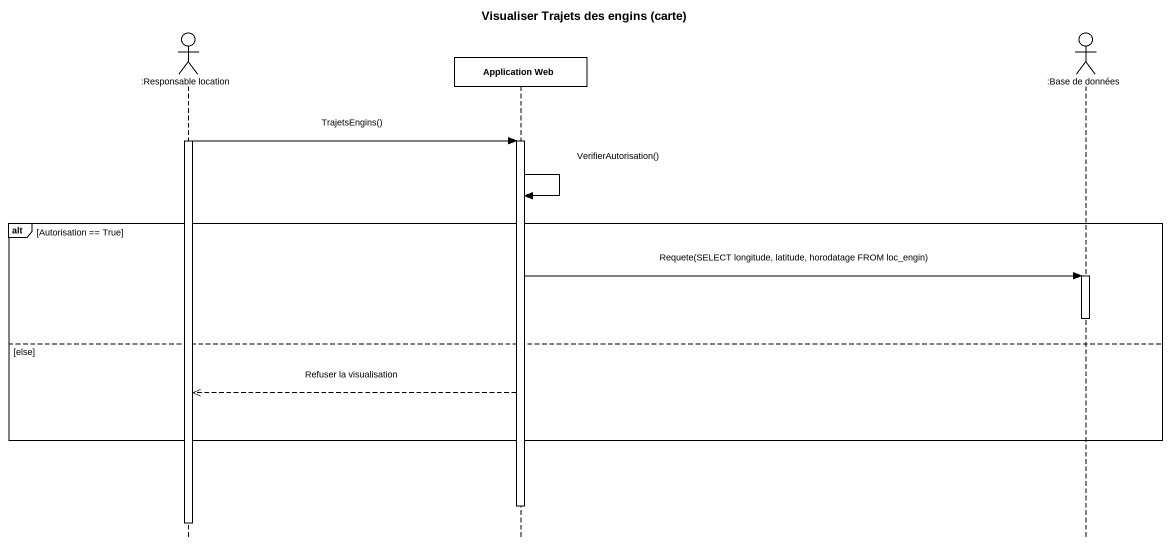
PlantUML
@startuml
title Visualiser Trajets des engins (carte)
hide footbox
actor ":Responsable location" as Responsable_location
participant "Application Web" as Application_Web
actor ":Base de données" as Base_de_données

activate Responsable_location
Responsable_location -> Application_Web : TrajetsEngins()
activate Application_Web
Application_Web -> Application_Web : VerifierAutorisation()
alt Autorisation == True
  Application_Web -> Base_de_données : Requete(SELECT longitude, latitude, horodatage FROM loc_engin)
  activate Base_de_données
  deactivate Base_de_données
else else
  Application_Web -->> Responsable_location : Refuser la visualisation
end
deactivate Application_Web
deactivate Responsable_location
@enduml
